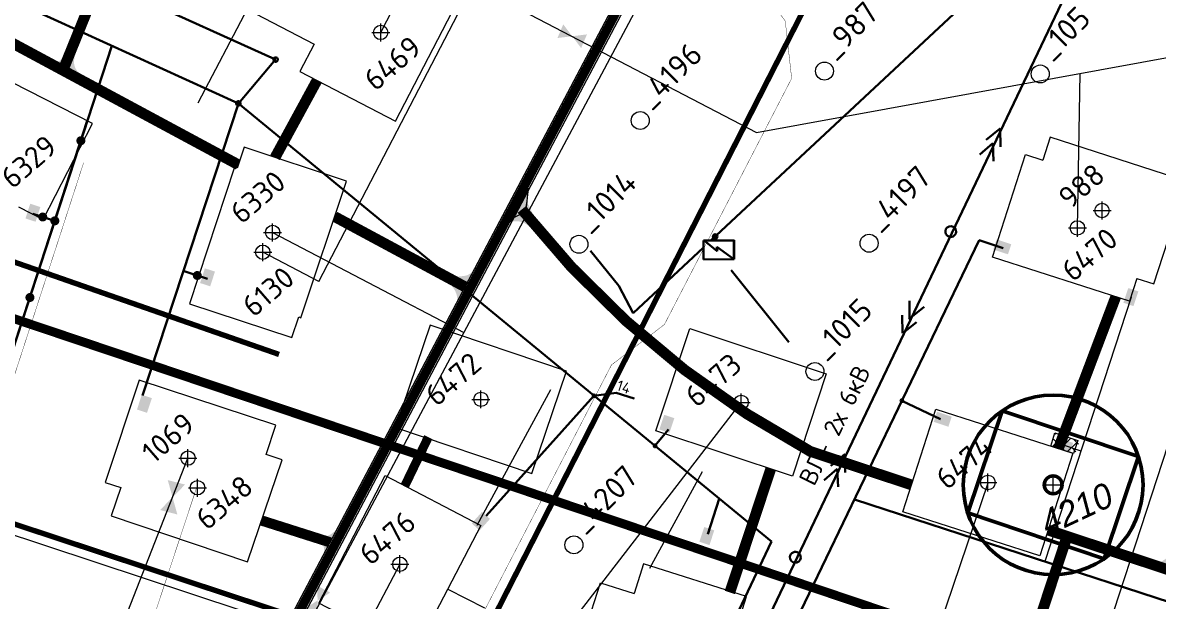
# Model space of a CAD drawing. Header units: millimetres. Extents: x 519 to 9564855, y -810 to 5021775.
# Drawn here: x 9525201 to 9525832, y 5000171 to 5000494 of the extents above; entities that cross this region are included whole.
import ezdxf

# ---------------------------------------------------------------- set-up
doc = ezdxf.new("R2010")
doc.units = ezdxf.units.MM
doc.header["$LTSCALE"] = 2
doc.header["$MEASUREMENT"] = 0
doc.header["$PDMODE"] = 2
doc.header["$PDSIZE"] = 5
doc.linetypes.add('1', pattern=[0])
for name, color, linetype in [('160 скважин на 2012 год', 7, 'Continuous'), ('Existing roads', 41, 'Continuous'), ('OilColl&Flowlines', 3, 'Continuous'), ('OLD WELLS(dr.bfr2000)', 24, 'Continuous'), ('ROAD_GROUND', 9, 'Continuous'), ('Stage 9.Frame&Text', 7, 'Continuous'), ('Скважины 2019г.', 241, 'Continuous'), ('Скважины на 2013 год.', 21, '1'), ('Скважины на 2014 год', 70, 'Continuous'), ('Скважины на 2015 год', 7, 'Continuous')]:
    doc.layers.add(name, color=color, linetype=linetype)
for name, color, linetype, lineweight in [('160 скважин на 2012 год - Электрика', 192, 'Continuous', 30), ('160 скважин на2012 год.Выкидные линии', 5, 'Continuous', 30), ('WELLS(drilled after 2000y)', 6, 'Continuous', 40), ('Новый водовод', 5, 'g_122_vpr', 30), ('Скважины на 2023 год (доп.)', 201, 'Continuous', 20), ('Скважины на 2026 доп.', 222, 'Continuous', 50), ('СНГ_трубопроводы', 244, 'Continuous', 50), ('Электро', 1, 'Continuous', 30), ('Электроснаб', 1, 'Continuous', 18), ('Электроснабжене', 1, 'Continuous', 18)]:
    doc.layers.add(name, color=color, linetype=linetype, lineweight=lineweight)
doc.styles.add('92051501$0$STANDARD', font='simplex.shx')
doc.styles.add('Elect', font='isocpeur.ttf')
doc.styles.add('Line_GUGK', font='')
doc.styles.get("Standard").update_dxf_attribs({"font": 'isocpeur.ttf', "width": 0.5})
doc.styles.get('Line_GUGK').set_extended_font_data('Bm431', italic=True)
doc.linetypes.add('g_122_vpr', pattern='A,2,-2,3,-0.6,["Впр",Line_GUGK,S=2,R=0,X=0,Y=-1],-6.4,3,-2,8,-2,8,-2,6', length=45)
doc.linetypes.add('WTR_LINE', pattern='A,0.5,-0.2,["W",92051501$0$STANDARD,S=0.1,R=0,X=-0.1,Y=-0.05],-0.05', length=0.75)

# ---------------------------------------------------------------- blocks, each defined once
blk = doc.blocks.new('92051501$0$VALVE')
at = {"layer": 'OilColl&Flowlines'}
for points in [[(-5.97, -3.45), (-5.97, 3.45), (0, 0)], [(5.97, -3.45), (0, 0), (5.97, 3.45)]]:
    blk.add_solid(points, dxfattribs=at)

msp = doc.modelspace()

# ---------------------------------------------------------------- hatches: boundary and pattern name
at = {"layer": '160 скважин на 2012 год - Электрика', "lineweight": 0, "ltscale": 7.5}
for points in [[(9525210.37183, 5000390.95448), (9525204.74946, 5000392.78053), (9525202.08732, 5000384.58389), (9525207.70969, 5000382.75784)], [(9525307.52, 5000354.99894), (9525301.89762, 5000356.82499), (9525299.23549, 5000348.62835), (9525304.85786, 5000346.80229)]]:
    msp.add_hatch(color=1, dxfattribs=at).paths.add_polyline_path(points)
at = {"layer": 'Existing roads', "linetype": 'ByBlock', "lineweight": 0}
msp.add_hatch(color=256, dxfattribs=at).paths.add_polyline_path([(9525229.47155, 5000474.24122), (9525223.77527, 5000476.12602, -0.414213562), (9525213.66718, 5000471.04404), (9525234.55352, 5000464.13313, -0.414213562)])
at = {"layer": 'Existing roads', "lineweight": 0}
h = msp.add_hatch(color=256, dxfattribs=at)
edge = h.paths.add_edge_path()
edge.add_arc((9525501.34756, 5000396.4961), 20.10551, 165.94046436, 191.23531616)
edge.add_line((9525481.62737, 5000392.57877), (9525485.29202, 5000385.5099))
edge.add_line((9525485.29202, 5000385.5099), (9525476.8674, 5000391.96832))
edge.add_line((9525476.8674, 5000391.96832), (9525481.84433, 5000401.38033))
edge = h.paths.add_edge_path()
edge.add_line((9525471.89047, 5000382.5563), (9525476.8674, 5000391.96832))
edge.add_line((9525476.8674, 5000391.96832), (9525485.29202, 5000385.5099))
edge.add_line((9525485.29202, 5000385.5099), (9525481.79783, 5000380.57024))
edge.add_arc((9525475.04796, 5000372.60312), 10.44201, 49.72821782, 107.60081662)
h = msp.add_hatch(color=256, dxfattribs=at)
edge = h.paths.add_edge_path()
edge.add_arc((9525442.42807, 5000364.55963), 12.76019, 292.23720443, 320.36176748, ccw=False)
edge.add_line((9525447.25706, 5000352.74847), (9525442.28515, 5000352.14878))
edge.add_line((9525442.28515, 5000352.14878), (9525446.74272, 5000345.63796))
edge.add_line((9525446.74272, 5000345.63796), (9525452.25454, 5000356.41941))
edge = h.paths.add_edge_path()
edge.add_line((9525446.74272, 5000345.63796), (9525442.28515, 5000352.14878))
edge.add_line((9525442.28515, 5000352.14878), (9525439.37045, 5000346.83734))
edge.add_arc((9525430.397, 5000338.89202), 11.98545, -6.23810738, 41.52251033, ccw=False)
edge.add_line((9525442.31148, 5000337.58967), (9525446.74272, 5000345.63796))
h = msp.add_hatch(color=256, dxfattribs=at)
h.paths.add_polyline_path([(9525375.95577, 5000212.77167, -0.168753872), (9525369.10421, 5000207.45811), (9525368.38998, 5000205.32108), (9525371.49849, 5000204.33065)])
h.paths.add_polyline_path([(9525371.49849, 5000204.33065), (9525368.38998, 5000205.32108), (9525367.58847, 5000202.92292, -0.242556568), (9525367.54353, 5000196.84092)])
at = {"layer": 'Existing roads', "linetype": 'ByBlock', "lineweight": 0}
h = msp.add_hatch(color=256, dxfattribs=at)
h.paths.add_polyline_path([(9525840.26607, 5000196.55748), (9525841.85331, 5000195.96071, 0.155118741), (9525846.38597, 5000186.4237), (9525837.83037, 5000189.17685)])
h.paths.add_polyline_path([(9525838.74037, 5000197.1311), (9525840.26607, 5000196.55748), (9525837.83037, 5000189.17685), (9525829.03444, 5000192.00733, 0.161550784)])
at = {"layer": 'Скважины на 2015 год', "lineweight": 0}
for points in [[(9525812.87146, 5000337.64396), (9525818.48369, 5000335.78697), (9525821.19092, 5000343.96883), (9525815.57869, 5000345.82582)], [(9525783.0694, 5000254.05076), (9525784.92639, 5000259.663), (9525776.74453, 5000262.37023), (9525774.88755, 5000256.75799)]]:
    msp.add_hatch(color=1, dxfattribs=at).paths.add_polyline_path(points)
h = msp.add_hatch(dxfattribs=at)
h.set_pattern_fill('AR-HBONE', color=256, angle=179.32797464, style=0)
h.set_pattern_definition([(224.327974635, (20153602.1842, 6690652.8697), (-0.0663480349, -5.6564651451), [12, -4]), (314.327974635, (20153599.3228, 6690650.0746), (-0.0663480349, -5.6564651451), [12, -4])])
h.paths.add_polyline_path([(9525786.10101, 5000253.40535), (9525788.48463, 5000260.60921), (9525774.71733, 5000265.21523), (9525772.49917, 5000257.78403)])
at = {"layer": 'Электро', "ltscale": 0.5}
for points in [[(9525210.37058, 5000390.9539), (9525204.74821, 5000392.77996), (9525202.08607, 5000384.58332), (9525207.70844, 5000382.75726)], [(9525210.37183, 5000390.95448), (9525204.74946, 5000392.78053), (9525202.08732, 5000384.58389), (9525207.70969, 5000382.75784)], [(9525307.52, 5000354.99894), (9525301.89762, 5000356.82499), (9525299.23549, 5000348.62835), (9525304.85786, 5000346.80229)]]:
    msp.add_hatch(color=256, dxfattribs=at).paths.add_polyline_path(points)
at = {"layer": 'Электро'}
for points in [[(9525748.67709, 5000364.62321), (9525750.51176, 5000370.24277), (9525742.31921, 5000372.91747), (9525740.48453, 5000367.2979)], [(9525264.11336, 5000278.2425), (9525269.72559, 5000276.38551), (9525272.43282, 5000284.56737), (9525266.82059, 5000286.42436)]]:
    msp.add_hatch(color=256, dxfattribs=at).paths.add_polyline_path(points)
at = {"layer": 'Электро', "ltscale": 7.5}
for points in [[(9525554.74983, 5000267.10922), (9525560.36206, 5000265.25223), (9525563.06929, 5000273.43409), (9525557.45706, 5000275.29108)], [(9525715.5453, 5000268.65323), (9525717.40228, 5000274.26546), (9525709.22042, 5000276.97269), (9525707.36344, 5000271.36046)], [(9525460.50425, 5000217.3386), (9525456.10281, 5000221.28485), (9525450.34973, 5000214.86815), (9525454.75118, 5000210.92191)], [(9525576.97515, 5000204.62382), (9525582.58739, 5000202.76683), (9525585.29462, 5000210.94869), (9525579.68238, 5000212.80567)]]:
    msp.add_hatch(color=256, dxfattribs=at).paths.add_polyline_path(points)
at = {"layer": 'Электроснаб', "linetype": 'ByBlock', "lineweight": 0, "ltscale": 0.5}
for points in [[(9525210.37058, 5000390.9539), (9525204.74821, 5000392.77996), (9525202.08607, 5000384.58332), (9525207.70844, 5000382.75726)], [(9525210.37183, 5000390.95448), (9525204.74946, 5000392.78053), (9525202.08732, 5000384.58389), (9525207.70969, 5000382.75784)], [(9525307.52, 5000354.99894), (9525301.89762, 5000356.82499), (9525299.23549, 5000348.62835), (9525304.85786, 5000346.80229)]]:
    msp.add_hatch(color=1, dxfattribs=at).paths.add_polyline_path(points)
at = {"layer": 'Электроснаб', "linetype": 'ByBlock', "lineweight": 0}
for points in [[(9525748.67709, 5000364.62321), (9525750.51176, 5000370.24277), (9525742.31921, 5000372.91747), (9525740.48453, 5000367.2979)], [(9525264.11336, 5000278.2425), (9525269.72559, 5000276.38551), (9525272.43282, 5000284.56737), (9525266.82059, 5000286.42436)]]:
    msp.add_hatch(color=1, dxfattribs=at).paths.add_polyline_path(points)
at = {"layer": 'Электроснаб', "linetype": 'ByBlock', "lineweight": 0, "ltscale": 7.5}
for points in [[(9525554.74983, 5000267.10922), (9525560.36206, 5000265.25223), (9525563.06929, 5000273.43409), (9525557.45706, 5000275.29108)], [(9525715.5453, 5000268.65323), (9525717.40228, 5000274.26546), (9525709.22042, 5000276.97269), (9525707.36344, 5000271.36046)], [(9525460.50425, 5000217.3386), (9525456.10281, 5000221.28485), (9525450.34973, 5000214.86815), (9525454.75118, 5000210.92191)], [(9525576.97515, 5000204.62382), (9525582.58739, 5000202.76683), (9525585.29462, 5000210.94869), (9525579.68238, 5000212.80567)]]:
    msp.add_hatch(color=1, dxfattribs=at).paths.add_polyline_path(points)
at = {"layer": 'Электроснабжене', "linetype": 'ByBlock', "lineweight": 0, "ltscale": 0.5}
for points in [[(9525210.37058, 5000390.9539), (9525204.74821, 5000392.77996), (9525202.08607, 5000384.58332), (9525207.70844, 5000382.75726)], [(9525210.37183, 5000390.95448), (9525204.74946, 5000392.78053), (9525202.08732, 5000384.58389), (9525207.70969, 5000382.75784)], [(9525307.52, 5000354.99894), (9525301.89762, 5000356.82499), (9525299.23549, 5000348.62835), (9525304.85786, 5000346.80229)]]:
    msp.add_hatch(color=1, dxfattribs=at).paths.add_polyline_path(points)
at = {"layer": 'Электроснабжене', "linetype": 'ByBlock', "lineweight": 0}
for points in [[(9525748.67709, 5000364.62321), (9525750.51176, 5000370.24277), (9525742.31921, 5000372.91747), (9525740.48453, 5000367.2979)], [(9525264.11336, 5000278.2425), (9525269.72559, 5000276.38551), (9525272.43282, 5000284.56737), (9525266.82059, 5000286.42436)]]:
    msp.add_hatch(color=1, dxfattribs=at).paths.add_polyline_path(points)
at = {"layer": 'Электроснабжене', "linetype": 'ByBlock', "lineweight": 0, "ltscale": 7.5}
for points in [[(9525554.74983, 5000267.10922), (9525560.36206, 5000265.25223), (9525563.06929, 5000273.43409), (9525557.45706, 5000275.29108)], [(9525715.5453, 5000268.65323), (9525717.40228, 5000274.26546), (9525709.22042, 5000276.97269), (9525707.36344, 5000271.36046)], [(9525460.50425, 5000217.3386), (9525456.10281, 5000221.28485), (9525450.34973, 5000214.86815), (9525454.75118, 5000210.92191)], [(9525576.97515, 5000204.62382), (9525582.58739, 5000202.76683), (9525585.29462, 5000210.94869), (9525579.68238, 5000212.80567)]]:
    msp.add_hatch(color=1, dxfattribs=at).paths.add_polyline_path(points)

# ---------------------------------------------------------------- linework, layer by layer
at = {"color": 3, "linetype": 'ByBlock', "lineweight": 0, "ltscale": 80}
msp.add_line((9525295.689, 5000596.242), (9525608.78933, 5000432.33862), dxfattribs=at)
at = {"color": 0, "linetype": 'ByBlock', "lineweight": 0, "ltscale": 200}
msp.add_point((9525297.8, 5000234.7), dxfattribs=at)
at = {"layer": '160 скважин на 2012 год', "color": 0, "linetype": 'ByBlock', "lineweight": 0, "elevation": 0.00005}
for points in [[(9525390.18765, 5000534.98422), (9525348.6828, 5000556.61758), (9525320.9385, 5000503.39056), (9525362.63132, 5000481.65839)], [(9525198.1516, 5000391.0106), (9525211.92959, 5000383.95336), (9525239.29369, 5000437.37684), (9525168.06239, 5000473.86232), (9525162.58816, 5000463.17487)], [(9525354.09597, 5000329.74147), (9525355.31723, 5000329.33414), (9525380.63947, 5000405.25431), (9525323.69934, 5000424.24599), (9525319.83611, 5000412.66341)]]:
    msp.add_lwpolyline(points, dxfattribs=at)
at = {"layer": '160 скважин на 2012 год', "color": 0, "linetype": 'ByBlock', "lineweight": 0}
msp.add_circle((9525339.6, 5000376.8), 4, dxfattribs=at)
msp.add_point((9525339.6, 5000376.8), dxfattribs=at)
at = {"layer": '160 скважин на 2012 год - Электрика', "color": 1, "linetype": 'ByBlock', "lineweight": 0, "ltscale": 80}
for p, q in [((9525325.6111, 5000501.4403, -0.00006), (9525297.94916, 5000448.69043, -0.00001)), ((9525236.50058, 5000438.87635, 0), (9525189.71565, 5000294.88715)), ((9525206.19425, 5000387.23224), (9525218.42876, 5000383.25701)), ((9525303.27666, 5000351.01575), (9525297.6739, 5000352.8362, 0))]:
    msp.add_line(p, q, dxfattribs=at)
at = {"layer": '160 скважин на 2012 год - Электрика', "color": 1, "linetype": 'ByBlock', "lineweight": 0, "ltscale": 80, "const_width": 2.5}
for points in [[(9525231.66897, 5000427.85327, 1), (9525234.16897, 5000427.85327, 1)], [(9525210.44538, 5000385.39897, 1), (9525212.94538, 5000385.39897, 1)], [(9525217.17876, 5000383.25701, 1), (9525219.67876, 5000383.25701, 1)], [(9525203.31091, 5000340.57614, 1), (9525205.81091, 5000340.57614, 1)]]:
    msp.add_lwpolyline(points, format="xyb", close=True, dxfattribs=at)
at = {"layer": '160 скважин на 2012 год - Электрика', "color": 1, "lineweight": 0, "ltscale": 7.5, "const_width": 2.5, "elevation": 0}
msp.add_lwpolyline([(9525296.48508, 5000353.22247, 1), (9525298.86272, 5000352.44993, 1)], format="xyb", close=True, dxfattribs=at)
at = {"layer": '160 скважин на2012 год.Выкидные линии', "color": 3, "linetype": 'ByBlock', "lineweight": 0}
msp.add_lwpolyline([(9525190, 5000429, 0, 0, 0), (9525234.42609, 5000415.56327, 0.2, 0.2, 0), (9525151.64834, 5000161.05436, 0.2, 0.2, 0)], format="xyseb", dxfattribs=at)
at = {"layer": '160 скважин на2012 год.Выкидные линии', "color": 3, "linetype": 'ByBlock', "lineweight": 0, "ltscale": 80}
msp.add_lwpolyline([(9525339.6, 5000376.8), (9525445.99266, 5000321.08096)], dxfattribs=at)
at = {"layer": '160 скважин на2012 год.Выкидные линии', "color": 3, "linetype": 'ByBlock', "lineweight": 0, "ltscale": 80, "const_width": 0.2}
msp.add_lwpolyline([(9525297.3, 5000234.8), (9525260.5279, 5000123.55092)], dxfattribs=at)
at = {"layer": 'Existing roads', "lineweight": 0}
for p, q in [((9525471.89047, 5000382.5563), (9525481.84433, 5000401.38033)), ((9525480.91816, 5000394.2805), (9525479.6869, 5000386.45915))]:
    msp.add_line(p, q, dxfattribs=at)
at = {"layer": 'Existing roads', "linetype": 'ByBlock', "lineweight": 0, "const_width": 6, "flags": 128}
for points in [[(9525320.44976, 5000414.50321), (9524925.16028, 5000627.44728)], [(9525222.94628, 5000467.02874), (9525248.32446, 5000529.68562)], [(9525447.00807, 5000346.32573), (9525374.08691, 5000385.60866)], [(9525638.40626, 5000255.01579), (9525695.05954, 5000236.27024)], [(9525616.67563, 5000245.13635), (9525593.93223, 5000176.40065)], [(9525771.01255, 5000211.13877), (9527568.37733, 4999616.42333)], [(9525781.56499, 5000207.64716), (9525751.82419, 5000117.76373)]]:
    msp.add_lwpolyline(points, dxfattribs=at)
at = {"layer": 'Existing roads', "linetype": 'ByBlock', "lineweight": 0, "const_width": 6, "elevation": 0.00005, "flags": 128}
for points in [[(9525340.93635, 5000418.4968), (9525364.20186, 5000461.29296)], [(9525776.70463, 5000256.50531), (9525808.60793, 5000340.93442)]]:
    msp.add_lwpolyline(points, dxfattribs=at)
at = {"layer": 'Existing roads', "linetype": 'ByBlock', "lineweight": 0, "const_width": 6, "flags": 128}
msp.add_lwpolyline([(9525478.20264, 5000389.60921, 0.102207997), (9525640.13481, 5000254.08259, 0.927619698)], format="xyb", dxfattribs=at)
at = {"layer": 'Existing roads', "linetype": 'ByBlock', "lineweight": 0, "ltscale": 5, "const_width": 5}
msp.add_lwpolyline([(9525426.18055, 5000262.84895), (9525413.13297, 5000235.76181)], dxfattribs=at)
at = {"layer": 'Existing roads', "lineweight": 0, "const_width": 5.7, "flags": 128}
msp.add_lwpolyline([(9525333.38059, 5000216.47583), (9525371.49849, 5000204.33065)], dxfattribs=at)
at = {"layer": 'Existing roads', "lineweight": 0}
for centre, radius, start, end in [((9525659.60443, 5000374.58109), 179.76888, 171.42660991, 175.99096521), ((9525478.5206, 5000379.05039), 7.5, 52.60292038, 152.13079509)]:
    msp.add_arc(centre, radius, start, end, dxfattribs=at)
at = {"layer": 'OilColl&Flowlines', "lineweight": 0}
for p, q in [((9525258.0801, 4999968.40917), (9525548.1467, 5000512.80228)), ((9525608.78933, 5000432.33862), (9526057.75891, 5000514.44133))]:
    msp.add_line(p, q, dxfattribs=at)
at = {"layer": 'OilColl&Flowlines', "linetype": 'ByBlock', "lineweight": 0}
msp.add_line((9525202.42377, 5000022.02548), (9525292.5, 5000251.2), dxfattribs=at)
at = {"layer": 'OilColl&Flowlines', "lineweight": 0}
for points in [[(9525281.25547, 5000238.94366), (9525290.87381, 5000236.47031), (9525283.92265, 5000229.37727)], [(9525276.9715, 5000222.28422), (9525283.92265, 5000229.37727), (9525286.58983, 5000219.81087)]]:
    msp.add_solid(points, dxfattribs=at)
at = {"layer": 'OLD WELLS(dr.bfr2000)', "lineweight": 0}
for centre in [(9525646.6, 5000466.6), (9525766.6, 5000465), (9525544.1, 5000439.1), (9525510, 5000370.2), (9525671.4, 5000370.8), (9525641.3, 5000299.4), (9525507.2, 5000202.9)]:
    msp.add_circle(centre, 5, dxfattribs=at)
at = {"layer": 'ROAD_GROUND', "color": 8, "lineweight": 0, "const_width": 5}
msp.add_lwpolyline([(9525664.92091, 5000753.57702), (9525240.98985, 4999950.75416)], dxfattribs=at)
at = {"layer": 'ROAD_GROUND', "lineweight": 0}
for points in [[(9525662.26805, 5000754.97786), (9525238.337, 4999952.155)], [(9525667.57376, 5000752.17618), (9525243.64271, 4999949.35332)]]:
    msp.add_lwpolyline(points, dxfattribs=at)
at = {"layer": 'Stage 9.Frame&Text', "color": 0, "lineweight": 0, "elevation": 0.00005}
msp.add_lwpolyline([(9525255.08789, 5000234.80579), (9525249.77441, 5000219.13885), (9525325.5659, 5000193.43401), (9525344.84454, 5000250.27762), (9525335.98497, 5000253.28236)], dxfattribs=at)
at = {"layer": 'Stage 9.Frame&Text', "color": 0, "linetype": 'ByBlock', "lineweight": 0}
msp.add_circle((9525297.8, 5000234.7), 4, dxfattribs=at)
at = {"layer": 'WELLS(drilled after 2000y)', "color": 3, "linetype": 'ByBlock', "lineweight": 0, "ltscale": 50}
msp.add_line((9525437.02334, 5000178.27265), (9525457.49212, 5000167.78319), dxfattribs=at)
at = {"layer": 'WELLS(drilled after 2000y)', "color": 6, "linetype": 'ByBlock', "lineweight": 0, "ltscale": 50, "const_width": 0.2, "elevation": 0}
msp.add_lwpolyline([(9525636.16922, 5000951.77676), (9525513.08175, 5000651.58945), (9525541.2148, 5000560.31948), (9525604.00498, 5000523.66869), (9525624.78417, 5000494.38215), (9525628.32955, 5000462.54218), (9525557.54709, 5000325.55582), (9525528.09411, 5000303.05138), (9525417.96897, 5000090.03127)], dxfattribs=at)
at = {"layer": 'WELLS(drilled after 2000y)', "color": 0, "linetype": 'ByBlock', "lineweight": 0}
msp.add_lwpolyline([(9525335.98497, 5000253.28236), (9525341.34727, 5000269.48844), (9525265.36674, 5000294.62902), (9525246.51131, 5000237.64363), (9525255.08789, 5000234.80579)], dxfattribs=at)
msp.add_circle((9525292.5, 5000251.2), 4, dxfattribs=at)
at = {"layer": 'WELLS(drilled after 2000y)', "color": 0, "linetype": 'ByBlock', "lineweight": 0, "ltscale": 80}
msp.add_point((9525292.5, 5000251.2), dxfattribs=at)
at = {"layer": 'Новый водовод', "color": 5, "linetype": 'WTR_LINE', "lineweight": 0, "ltscale": 40, "const_width": 3}
for points in [[(9525675.24, 5000650.04), (9525664.75, 5000626.9), (9525692.62, 5000613.66), (9525446.8, 5000131.49), (9524358.93, 5000491.44)], [(9524406.74038, 5000635.9329), (9525343.15905, 5000308.88892)]]:
    msp.add_lwpolyline(points, dxfattribs=at)
at = {"layer": 'Скважины 2019г.', "color": 0, "linetype": 'ByBlock', "lineweight": 0}
msp.add_lwpolyline([(9525502.98238, 5000299.56599), (9525427.16558, 5000325.09661), (9525408.01762, 5000268.23401), (9525483.83442, 5000242.70339)], close=True, dxfattribs=at)
msp.add_circle((9525455.5, 5000283.9), 4, dxfattribs=at)
msp.add_point((9525455.5, 5000283.9), dxfattribs=at)
at = {"layer": 'Скважины на 2013 год.', "color": 3, "linetype": 'ByBlock', "lineweight": 0, "ltscale": 5}
for p, q in [((9525399.7, 5000488.1), (9525421.66645, 5000530.44286)), ((9525365.29802, 5000349.44453), (9525451.187, 5000515.00542)), ((9525787.3, 5000379.3), (9525788.77753, 5000465.25292)), ((9525365.29802, 5000349.44453), (9525334.1, 5000365.8)), ((9525457.72424, 5000097.41187), (9525600.2, 5000282.2))]:
    msp.add_line(p, q, dxfattribs=at)
at = {"layer": 'Скважины на 2014 год', "color": 0, "linetype": 'ByBlock', "lineweight": 0, "elevation": 0.00005}
for points in [[(9525362.63132, 5000481.65839), (9525354.66757, 5000466.38006), (9525407.94689, 5000438.78814), (9525444.73612, 5000509.82724), (9525391.4568, 5000537.41916), (9525390.18765, 5000534.98422)], [(9525319.83611, 5000412.66341), (9525318.45971, 5000413.11884), (9525293.31913, 5000337.13831), (9525350.30452, 5000318.28287), (9525354.09597, 5000329.74147)]]:
    msp.add_lwpolyline(points, dxfattribs=at)
at = {"layer": 'Скважины на 2014 год', "color": 0, "linetype": 'ByBlock', "lineweight": 0}
for points in [[(9525820.32081, 5000351.17842), (9525816.19912, 5000338.49316), (9525740.04046, 5000362.98517), (9525758.40947, 5000420.10416), (9525768.03199, 5000416.97762)], [(9525552.78202, 5000266.27759), (9525571.63745, 5000323.26299), (9525647.61798, 5000298.12241), (9525628.76255, 5000241.13701), (9525552.78202, 5000266.27759)], [(9525522.68167, 5000118.53307), (9525521.87208, 5000115.96214), (9525579.1016, 5000097.94043), (9525603.13054, 5000174.24646), (9525545.90102, 5000192.26817), (9525540.70213, 5000175.75862)]]:
    msp.add_lwpolyline(points, dxfattribs=at)
for centre in [(9525399.7, 5000488.1), (9525787.3, 5000379.3), (9525334.1, 5000365.8), (9525600.2, 5000282.2)]:
    msp.add_circle(centre, 4, dxfattribs=at)
for p in [(9525399.7, 5000488.1), (9525787.3, 5000379.3), (9525334.1, 5000365.8), (9525600.2, 5000282.2)]:
    msp.add_point(p, dxfattribs=at)
at = {"layer": 'Скважины на 2015 год', "color": 3, "linetype": 'ByBlock', "lineweight": 0, "ltscale": 5}
for p, q in [((9525866.99608, 5000348.8326), (9525794.50066, 5000126.56405)), ((9525737.43495, 5000237.26011), (9525657.66421, 5000001.17826)), ((9525410.4, 5000192.1), (9525381.62092, 5000137.59517))]:
    msp.add_line(p, q, dxfattribs=at)
at = {"layer": 'Скважины на 2015 год', "color": 1, "lineweight": 0}
for p, q in [((9525817.24531, 5000340.71919), (9525769.20594, 5000193.59839, 0)), ((9525453.33631, 5000213.89305), (9525494.34291, 5000289.3843, 0)), ((9525789.38402, 5000255.05703, 0), (9525779.48816, 5000258.40421)), ((9525549.48939, 5000189.92029), (9525578.67453, 5000243.64877, 0))]:
    msp.add_line(p, q, dxfattribs=at)
at = {"layer": 'Скважины на 2015 год', "color": 3, "linetype": 'ByBlock', "lineweight": 0, "ltscale": 5, "const_width": 5}
msp.add_lwpolyline([(9522939.81756, 5001088.63225), (9525845.00625, 5000110.09753)], dxfattribs=at)
at = {"layer": 'Скважины на 2015 год', "color": 0, "linetype": 'ByBlock', "lineweight": 0}
for points in [[(9525784.76813, 5000253.91215), (9525766.39912, 5000196.79316), (9525690.24046, 5000221.28517), (9525708.60947, 5000278.40416), (9525784.76813, 5000253.91215)], [(9525402.22254, 5000241.43043), (9525455.46514, 5000213.76772), (9525418.58153, 5000142.77759), (9525365.33893, 5000170.4403), (9525402.22254, 5000241.43043)], [(9525522.68167, 5000118.53307), (9525503.54046, 5000124.68517), (9525521.90947, 5000181.80416), (9525540.70213, 5000175.75862)]]:
    msp.add_lwpolyline(points, dxfattribs=at)
at = {"layer": 'Скважины на 2015 год', "color": 15, "lineweight": 0, "ltscale": 5}
msp.add_lwpolyline([(9525772.49917, 5000257.78403), (9525774.71733, 5000265.21523), (9525787.49875, 5000260.92954), (9525785.15397, 5000253.71306)], close=True, dxfattribs=at)
at = {"layer": 'Скважины на 2015 год', "color": 0, "linetype": 'ByBlock', "lineweight": 0}
for centre, radius in [((9525737.5, 5000237.6), 4.09), ((9525410.4, 5000192.1), 4)]:
    msp.add_circle(centre, radius, dxfattribs=at)
for p in [(9525737.5, 5000237.6), (9525410.4, 5000192.1)]:
    msp.add_point(p, dxfattribs=at)
at = {"layer": 'Скважины на 2023 год (доп.)', "color": 0, "linetype": 'ByBlock', "lineweight": 0}
msp.add_lwpolyline([(9525820.32081, 5000351.17842), (9525829.77175, 5000348.10762), (9525848.31277, 5000405.17102), (9525772.22825, 5000429.89238), (9525768.03199, 5000416.97762)], dxfattribs=at)
msp.add_circle((9525801, 5000389), 4, dxfattribs=at)
msp.add_point((9525801, 5000389), dxfattribs=at)
at = {"layer": 'Скважины на 2026 доп.'}
msp.add_lwpolyline([(9525745.39205, 5000277.51801), (9525726.27176, 5000220.6461), (9525802.10097, 5000195.15238), (9525821.22126, 5000252.02429)], close=True, dxfattribs=at)
for radius in [50, 4.96016]:
    msp.add_circle((9525773.8, 5000236.3), radius, dxfattribs=at)
at = {"layer": 'Скважины на 2026 доп.', "lineweight": 0}
msp.add_point((9525773.8, 5000236.3), dxfattribs=at)
at = {"layer": 'СНГ_трубопроводы', "color": 3, "lineweight": 0, "ltscale": 2}
msp.add_line((9525355.89444, 5000155.26135), (9522774.28292, 5001009.29588), dxfattribs=at)
at = {"layer": 'Электро', "ltscale": 0.5}
for p, q in [((9525486.31914, 4999891.7866), (9526177.71914, 5001341.6866)), ((9525021.89066, 5000617.85075, 0.00003), (9525341.25401, 5000472.99926, -0.00006)), ((9525038.73287, 5000577.21377, 0), (9525320.53175, 5000448.61092, 0)), ((9525797.93426, 5000572.68735, -0.00006), (9525583.58854, 5000372.47268, -0.00006)), ((9525250.1887, 5000480.71295, 0), (9525189.7144, 5000294.88657)), ((9525341.25401, 5000472.99926, -0.00006), (9525320.53175, 5000448.61092, 0)), ((9525320.53175, 5000448.61092, 0), (9525267.1078, 5000286.06876, 0)), ((9525617.04289, 5000204.74518), (9525320.53175, 5000448.61092, 0)), ((9525236.50058, 5000438.87635, 0), (9525189.71565, 5000294.88715)), ((9525206.193, 5000387.23166), (9525218.42751, 5000383.25643)), ((9525206.19425, 5000387.23224), (9525218.42876, 5000383.25701)), ((9525498.271, 4999885.09742), (9525732.62399, 5000372.44155)), ((9525579.23975, 5000372.36242, 0), (9525596.28819, 5000372.46675, 0)), ((9525579.30446, 5000361.79007, 0), (9525579.23975, 5000372.36242, 0)), ((9525596.19093, 5000372.3683, 0), (9525579.59533, 5000372.26674, 0)), ((9525579.59533, 5000372.26674, 0), (9525586.80711, 5000366.43951, 0)), ((9525596.11724, 5000361.92584, 0), (9525596.19093, 5000372.3683, 0)), ((9525596.28819, 5000372.46675, 0), (9525596.35289, 5000361.8944, 0)), ((9525746.0203, 5000368.08883), (9525732.62399, 5000372.44155)), ((9525579.26424, 5000368.36104, -0.00006), (9525540.20355, 5000331.86254, -0.00006)), ((9525586.80711, 5000366.43951, 0), (9525586.79258, 5000368.81474, 0)), ((9525586.79258, 5000368.81474, 0), (9525596.11724, 5000361.92584, 0)), ((9525596.35289, 5000361.8944, 0), (9525579.30446, 5000361.79007, 0)), ((9525303.27666, 5000351.01575), (9525289.89329, 5000355.39351, 0)), ((9525458.29311, 5000219.07556), (9525518.35674, 5000285.90966, 0)), ((9525711.12186, 5000272.8378), (9525689.6841, 5000283.14674)), ((9526013.43568, 5000113.85003, 0), (9525663.25829, 5000228.19349)), ((9525472.57419, 4999900.21692), (9525617.04289, 5000204.74518))]:
    msp.add_line(p, q, dxfattribs=at)
at = {"layer": 'Электро'}
for p, q in [((9525744.36257, 5000434.63714), (9525736.56809, 5000428.29904)), ((9525744.52749, 5000424.48211), (9525744.36257, 5000434.63714)), ((9525732.97613, 5000420.22551), (9525740.20667, 5000426.55416)), ((9525740.20667, 5000426.55416), (9525740.70813, 5000416.51763)), ((9525532.11279, 5000347.05355, -0.00006), (9525516.49387, 5000366.52303, -0.00006)), ((9525532.11279, 5000347.05355, -0.00006), (9525540.20355, 5000331.86254, -0.00006)), ((9525693.84701, 5000328.71427), (9525693.9095, 5000338.76024)), ((9525693.51047, 5000328.59576), (9525702.08716, 5000335.39842)), ((9525690.02765, 5000320.74979), (9525689.7536, 5000330.67726)), ((9525690.25506, 5000320.64073), (9525697.713, 5000326.86033)), ((9525518.35674, 5000285.90966, 0), (9525530.64635, 5000287.59288)), ((9525530.64635, 5000287.59288), (9525540.72781, 5000284.31721)), ((9525657.8961, 5000253.31267), (9525650.10161, 5000246.97457)), ((9525658.06102, 5000243.15764), (9525657.8961, 5000253.31267)), ((9525646.50966, 5000238.90104), (9525653.7402, 5000245.22969)), ((9525653.7402, 5000245.22969), (9525654.24166, 5000235.19316))]:
    msp.add_line(p, q, dxfattribs=at)
at = {"layer": 'Электро', "ltscale": 80}
msp.add_line((9525594.66667, 5000355.76324), (9525626.80866, 5000315.67366), dxfattribs=at)
at = {"layer": 'Электро', "ltscale": 7.5}
for p, q in [((9525559.85638, 5000267.20246), (9525552.30177, 5000258.02226)), ((9525588.03529, 5000228.60249, 0), (9525581.64455, 5000208.9338, 0))]:
    msp.add_line(p, q, dxfattribs=at)
at = {"layer": 'Электро', "ltscale": 25}
for centre, start, end in [((9525341.25337, 5000472.99887, -0.00006), 162, 342), ((9525341.25337, 5000472.99887, -0.00006), 342, 162), ((9525320.53175, 5000448.61092, 0), 162, 342), ((9525320.53175, 5000448.61092, 0), 342, 162), ((9525585.77728, 5000374.51713, -0.00006), 162, 342), ((9525585.77728, 5000374.51713, -0.00006), 342, 162)]:
    msp.add_arc(centre, 1.25, start, end, dxfattribs=at)
at = {"layer": 'Электро'}
for centre, start, end in [((9525716.84266, 5000377.31877), 174.97641312, 354.97641312), ((9525716.84266, 5000377.31877), 354.97641312, 174.97641312), ((9525630.37619, 5000195.9943), 174.97641393, 354.97641393), ((9525630.37619, 5000195.9943), 354.97641393, 174.97641393)]:
    msp.add_arc(centre, 3, start, end, dxfattribs=at)
at = {"layer": 'Электро', "ltscale": 7.5}
for centre, start, end in [((9525518.35674, 5000285.90966, 0), 162.00000005, 342.00000005), ((9525518.35674, 5000285.90966, 0), 342.00000005, 162.00000005), ((9525689.6841, 5000283.14674), 161.99999995, 341.99999995), ((9525689.6841, 5000283.14674), 341.99999995, 161.99999995), ((9525552.28835, 5000258.00258, 0), 162.00000005, 342.00000005), ((9525552.28835, 5000258.00258, 0), 342.00000005, 162.00000005)]:
    msp.add_arc(centre, 0.75, start, end, dxfattribs=at)
at = {"layer": 'Электроснаб', "color": 1, "linetype": 'ByBlock', "lineweight": 0, "ltscale": 0.5}
for p, q in [((9525486.31914, 4999891.7866), (9526177.71914, 5001341.6866)), ((9525021.89066, 5000617.85075, 0.00003), (9525341.25401, 5000472.99926, -0.00006)), ((9525038.73287, 5000577.21377, 0), (9525320.53175, 5000448.61092, 0)), ((9525797.93426, 5000572.68735, -0.00006), (9525583.58854, 5000372.47268, -0.00006)), ((9525250.1887, 5000480.71295, 0), (9525189.7144, 5000294.88657)), ((9525341.25401, 5000472.99926, -0.00006), (9525320.53175, 5000448.61092, 0)), ((9525320.53175, 5000448.61092, 0), (9525267.1078, 5000286.06876, 0)), ((9525617.04289, 5000204.74518), (9525320.53175, 5000448.61092, 0)), ((9525236.50058, 5000438.87635, 0), (9525189.71565, 5000294.88715)), ((9525206.193, 5000387.23166), (9525218.42751, 5000383.25643)), ((9525206.19425, 5000387.23224), (9525218.42876, 5000383.25701)), ((9525498.271, 4999885.09742), (9525732.62399, 5000372.44155)), ((9525579.23975, 5000372.36242, 0), (9525596.28819, 5000372.46675, 0)), ((9525579.30446, 5000361.79007, 0), (9525579.23975, 5000372.36242, 0)), ((9525596.19093, 5000372.3683, 0), (9525579.59533, 5000372.26674, 0)), ((9525579.59533, 5000372.26674, 0), (9525586.80711, 5000366.43951, 0)), ((9525596.11724, 5000361.92584, 0), (9525596.19093, 5000372.3683, 0)), ((9525596.28819, 5000372.46675, 0), (9525596.35289, 5000361.8944, 0)), ((9525746.0203, 5000368.08883), (9525732.62399, 5000372.44155)), ((9525579.26424, 5000368.36104, -0.00006), (9525540.20355, 5000331.86254, -0.00006)), ((9525586.80711, 5000366.43951, 0), (9525586.79258, 5000368.81474, 0)), ((9525586.79258, 5000368.81474, 0), (9525596.11724, 5000361.92584, 0)), ((9525596.35289, 5000361.8944, 0), (9525579.30446, 5000361.79007, 0)), ((9525303.27666, 5000351.01575), (9525289.89329, 5000355.39351, 0)), ((9525458.29311, 5000219.07556), (9525518.35674, 5000285.90966, 0)), ((9525711.12186, 5000272.8378), (9525689.6841, 5000283.14674)), ((9526013.43568, 5000113.85003, 0), (9525663.25829, 5000228.19349)), ((9525472.57419, 4999900.21692), (9525617.04289, 5000204.74518))]:
    msp.add_line(p, q, dxfattribs=at)
at = {"layer": 'Электроснаб', "color": 1, "linetype": 'ByBlock', "lineweight": 0}
for p, q in [((9525744.36257, 5000434.63714), (9525736.56809, 5000428.29904)), ((9525744.52749, 5000424.48211), (9525744.36257, 5000434.63714)), ((9525732.97613, 5000420.22551), (9525740.20667, 5000426.55416)), ((9525740.20667, 5000426.55416), (9525740.70813, 5000416.51763)), ((9525532.11279, 5000347.05355, -0.00006), (9525516.49387, 5000366.52303, -0.00006)), ((9525532.11279, 5000347.05355, -0.00006), (9525540.20355, 5000331.86254, -0.00006)), ((9525693.84701, 5000328.71427), (9525693.9095, 5000338.76024)), ((9525693.51047, 5000328.59576), (9525702.08716, 5000335.39842)), ((9525690.02765, 5000320.74979), (9525689.7536, 5000330.67726)), ((9525690.25506, 5000320.64073), (9525697.713, 5000326.86033)), ((9525518.35674, 5000285.90966, 0), (9525530.64635, 5000287.59288)), ((9525530.64635, 5000287.59288), (9525540.72781, 5000284.31721)), ((9525657.8961, 5000253.31267), (9525650.10161, 5000246.97457)), ((9525658.06102, 5000243.15764), (9525657.8961, 5000253.31267)), ((9525646.50966, 5000238.90104), (9525653.7402, 5000245.22969)), ((9525653.7402, 5000245.22969), (9525654.24166, 5000235.19316))]:
    msp.add_line(p, q, dxfattribs=at)
at = {"layer": 'Электроснаб', "color": 1, "linetype": 'ByBlock', "lineweight": 0, "ltscale": 80}
msp.add_line((9525594.66667, 5000355.76324), (9525626.80866, 5000315.67366), dxfattribs=at)
at = {"layer": 'Электроснаб', "color": 1, "linetype": 'ByBlock', "lineweight": 0, "ltscale": 7.5}
for p, q in [((9525559.85638, 5000267.20246), (9525552.30177, 5000258.02226)), ((9525588.03529, 5000228.60249, 0), (9525581.64455, 5000208.9338, 0))]:
    msp.add_line(p, q, dxfattribs=at)
at = {"layer": 'Электроснаб', "color": 1, "linetype": 'ByBlock', "lineweight": 0, "ltscale": 25}
for centre, start, end in [((9525341.25337, 5000472.99887, -0.00006), 162, 342), ((9525341.25337, 5000472.99887, -0.00006), 342, 162), ((9525320.53175, 5000448.61092, 0), 162, 342), ((9525320.53175, 5000448.61092, 0), 342, 162), ((9525585.77728, 5000374.51713, -0.00006), 162, 342), ((9525585.77728, 5000374.51713, -0.00006), 342, 162)]:
    msp.add_arc(centre, 1.25, start, end, dxfattribs=at)
at = {"layer": 'Электроснаб', "color": 1, "linetype": 'ByBlock', "lineweight": 0}
for centre, start, end in [((9525716.84266, 5000377.31877), 174.97641312, 354.97641312), ((9525716.84266, 5000377.31877), 354.97641312, 174.97641312), ((9525630.37619, 5000195.9943), 174.97641393, 354.97641393), ((9525630.37619, 5000195.9943), 354.97641393, 174.97641393)]:
    msp.add_arc(centre, 3, start, end, dxfattribs=at)
at = {"layer": 'Электроснаб', "color": 1, "linetype": 'ByBlock', "lineweight": 0, "ltscale": 7.5}
for centre, start, end in [((9525518.35674, 5000285.90966, 0), 162.00000005, 342.00000005), ((9525518.35674, 5000285.90966, 0), 342.00000005, 162.00000005), ((9525689.6841, 5000283.14674), 161.99999995, 341.99999995), ((9525689.6841, 5000283.14674), 341.99999995, 161.99999995), ((9525552.28835, 5000258.00258, 0), 162.00000005, 342.00000005), ((9525552.28835, 5000258.00258, 0), 342.00000005, 162.00000005)]:
    msp.add_arc(centre, 0.75, start, end, dxfattribs=at)
at = {"layer": 'Электроснабжене', "color": 1, "linetype": 'ByBlock', "lineweight": 0, "ltscale": 0.5}
for p, q in [((9525486.31914, 4999891.7866), (9526177.71914, 5001341.6866)), ((9525021.89066, 5000617.85075, 0.00003), (9525341.25401, 5000472.99926, -0.00006)), ((9525038.73287, 5000577.21377, 0), (9525320.53175, 5000448.61092, 0)), ((9525797.93426, 5000572.68735, -0.00006), (9525583.58854, 5000372.47268, -0.00006)), ((9525250.1887, 5000480.71295, 0), (9525189.7144, 5000294.88657)), ((9525341.25401, 5000472.99926, -0.00006), (9525320.53175, 5000448.61092, 0)), ((9525320.53175, 5000448.61092, 0), (9525267.1078, 5000286.06876, 0)), ((9525617.04289, 5000204.74518), (9525320.53175, 5000448.61092, 0)), ((9525236.50058, 5000438.87635, 0), (9525189.71565, 5000294.88715)), ((9525206.193, 5000387.23166), (9525218.42751, 5000383.25643)), ((9525206.19425, 5000387.23224), (9525218.42876, 5000383.25701)), ((9525498.271, 4999885.09742), (9525732.62399, 5000372.44155)), ((9525579.23975, 5000372.36242, 0), (9525596.28819, 5000372.46675, 0)), ((9525579.30446, 5000361.79007, 0), (9525579.23975, 5000372.36242, 0)), ((9525596.19093, 5000372.3683, 0), (9525579.59533, 5000372.26674, 0)), ((9525579.59533, 5000372.26674, 0), (9525586.80711, 5000366.43951, 0)), ((9525596.11724, 5000361.92584, 0), (9525596.19093, 5000372.3683, 0)), ((9525596.28819, 5000372.46675, 0), (9525596.35289, 5000361.8944, 0)), ((9525746.0203, 5000368.08883), (9525732.62399, 5000372.44155)), ((9525579.26424, 5000368.36104, -0.00006), (9525540.20355, 5000331.86254, -0.00006)), ((9525586.80711, 5000366.43951, 0), (9525586.79258, 5000368.81474, 0)), ((9525586.79258, 5000368.81474, 0), (9525596.11724, 5000361.92584, 0)), ((9525596.35289, 5000361.8944, 0), (9525579.30446, 5000361.79007, 0)), ((9525303.27666, 5000351.01575), (9525289.89329, 5000355.39351, 0)), ((9525458.29311, 5000219.07556), (9525518.35674, 5000285.90966, 0)), ((9525711.12186, 5000272.8378), (9525689.6841, 5000283.14674)), ((9526013.43568, 5000113.85003, 0), (9525663.25829, 5000228.19349)), ((9525472.57419, 4999900.21692), (9525617.04289, 5000204.74518))]:
    msp.add_line(p, q, dxfattribs=at)
at = {"layer": 'Электроснабжене', "color": 1, "linetype": 'ByBlock', "lineweight": 0}
for p, q in [((9525744.36257, 5000434.63714), (9525736.56809, 5000428.29904)), ((9525744.52749, 5000424.48211), (9525744.36257, 5000434.63714)), ((9525732.97613, 5000420.22551), (9525740.20667, 5000426.55416)), ((9525740.20667, 5000426.55416), (9525740.70813, 5000416.51763)), ((9525532.11279, 5000347.05355, -0.00006), (9525516.49387, 5000366.52303, -0.00006)), ((9525532.11279, 5000347.05355, -0.00006), (9525540.20355, 5000331.86254, -0.00006)), ((9525693.84701, 5000328.71427), (9525693.9095, 5000338.76024)), ((9525693.51047, 5000328.59576), (9525702.08716, 5000335.39842)), ((9525690.02765, 5000320.74979), (9525689.7536, 5000330.67726)), ((9525690.25506, 5000320.64073), (9525697.713, 5000326.86033)), ((9525518.35674, 5000285.90966, 0), (9525530.64635, 5000287.59288)), ((9525530.64635, 5000287.59288), (9525540.72781, 5000284.31721)), ((9525657.8961, 5000253.31267), (9525650.10161, 5000246.97457)), ((9525658.06102, 5000243.15764), (9525657.8961, 5000253.31267)), ((9525646.50966, 5000238.90104), (9525653.7402, 5000245.22969)), ((9525653.7402, 5000245.22969), (9525654.24166, 5000235.19316))]:
    msp.add_line(p, q, dxfattribs=at)
at = {"layer": 'Электроснабжене', "color": 1, "linetype": 'ByBlock', "lineweight": 0, "ltscale": 80}
msp.add_line((9525594.66667, 5000355.76324), (9525626.80866, 5000315.67366), dxfattribs=at)
at = {"layer": 'Электроснабжене', "color": 1, "linetype": 'ByBlock', "lineweight": 0, "ltscale": 7.5}
for p, q in [((9525559.85638, 5000267.20246), (9525552.30177, 5000258.02226)), ((9525588.03529, 5000228.60249, 0), (9525581.64455, 5000208.9338, 0))]:
    msp.add_line(p, q, dxfattribs=at)
at = {"layer": 'Электроснабжене', "color": 1, "linetype": 'ByBlock', "lineweight": 0, "ltscale": 25}
for centre, start, end in [((9525341.25337, 5000472.99887, -0.00006), 162, 342), ((9525341.25337, 5000472.99887, -0.00006), 342, 162), ((9525320.53175, 5000448.61092, 0), 162, 342), ((9525320.53175, 5000448.61092, 0), 342, 162), ((9525585.77728, 5000374.51713, -0.00006), 162, 342), ((9525585.77728, 5000374.51713, -0.00006), 342, 162)]:
    msp.add_arc(centre, 1.25, start, end, dxfattribs=at)
at = {"layer": 'Электроснабжене', "color": 1, "linetype": 'ByBlock', "lineweight": 0}
for centre, start, end in [((9525716.84266, 5000377.31877), 174.97641312, 354.97641312), ((9525716.84266, 5000377.31877), 354.97641312, 174.97641312), ((9525630.37619, 5000195.9943), 174.97641393, 354.97641393), ((9525630.37619, 5000195.9943), 354.97641393, 174.97641393)]:
    msp.add_arc(centre, 3, start, end, dxfattribs=at)
at = {"layer": 'Электроснабжене', "color": 1, "linetype": 'ByBlock', "lineweight": 0, "ltscale": 7.5}
for centre, start, end in [((9525518.35674, 5000285.90966, 0), 162.00000005, 342.00000005), ((9525518.35674, 5000285.90966, 0), 342.00000005, 162.00000005), ((9525689.6841, 5000283.14674), 161.99999995, 341.99999995), ((9525689.6841, 5000283.14674), 341.99999995, 161.99999995), ((9525552.28835, 5000258.00258, 0), 162.00000005, 342.00000005), ((9525552.28835, 5000258.00258, 0), 342.00000005, 162.00000005)]:
    msp.add_arc(centre, 0.75, start, end, dxfattribs=at)

# ---------------------------------------------------------------- block references
at = {"layer": 'OilColl&Flowlines', "lineweight": 0}
for p, xscale, yscale, zscale, rotation in [((9525506.24642, 5000486.01831), 1.199999999519586, 1.199999999519586, 1.199999999519586, 157.0323498153245), ((9525364.62268, 5000171.93468), 1.199999999954113, 1.199999999954113, 1.199999999954113, 62.16550560008973)]:
    msp.add_blockref('92051501$0$VALVE', p, dxfattribs=dict(at, xscale=xscale, yscale=yscale, zscale=zscale, rotation=rotation))

# ---------------------------------------------------------------- texts
at = {"layer": '160 скважин на 2012 год', "color": 0, "linetype": 'ByBlock', "lineweight": 0, "style": 'Elect'}
for s, p in [('6329', (9525194.93619, 5000400.4412)), ('6330', (9525322.43021, 5000380.88952))]:
    msp.add_text(s, height=12, rotation=41, dxfattribs=at).set_placement(p)
at = {"layer": 'OLD WELLS(dr.bfr2000)', "lineweight": 0, "style": 'Elect'}
for s, rotation, p in [(' _987', 44.99999992, (9525646.6, 5000466.6)), (' _105', 45, (9525767.05287, 5000466.25223)), (' _4196', 44.99999992, (9525544.1, 5000439.1)), (' _4197', 44.99999992, (9525671.4, 5000370.8)), (' _1014', 44.99999992, (9525510, 5000370.2)), (' _1015', 44.99999992, (9525641.3, 5000299.4)), (' _4207', 44.99999992, (9525507.2, 5000202.9))]:
    msp.add_text(s, height=12.5, rotation=rotation, dxfattribs=at).set_placement(p)
at = {"layer": 'Stage 9.Frame&Text', "color": 0, "lineweight": 0, "style": 'Elect'}
msp.add_text('6348', height=12, rotation=41, dxfattribs=at).set_placement((9525303.25527, 5000210.46847))
at = {"layer": 'WELLS(drilled after 2000y)', "color": 0, "linetype": 'ByBlock', "lineweight": 0, "style": 'Elect'}
msp.add_text('1069', height=12, rotation=41, dxfattribs=at).set_placement((9525273.4248, 5000247.5518))
at = {"layer": 'Скважины 2019г.', "color": 0, "linetype": 'ByBlock', "lineweight": 0, "style": 'Elect'}
msp.add_text('6472', height=12, rotation=41, dxfattribs=at).set_placement((9525430.97097, 5000279.36913))
at = {"layer": 'Скважины на 2014 год', "color": 0, "linetype": 'ByBlock', "lineweight": 0, "style": 'Elect'}
for s, p in [('6469', (9525396.88658, 5000454.90437)), ('6470', (9525784.99348, 5000348.76134)), ('6130', (9525329.17102, 5000329.05274)), ('6473', (9525575.56766, 5000278.79805))]:
    msp.add_text(s, height=12, rotation=41, dxfattribs=at).set_placement(p)
at = {"layer": 'Скважины на 2015 год', "color": 0, "linetype": 'ByBlock', "lineweight": 0, "style": 'Elect'}
for s, p in [('6474', (9525714.96963, 5000232.98706)), ('6476', (9525394.14044, 5000190.86484))]:
    msp.add_text(s, height=12, rotation=41, dxfattribs=at).set_placement(p)
at = {"layer": 'Скважины на 2023 год (доп.)', "color": 0, "linetype": 'ByBlock', "lineweight": 0, "style": 'Elect'}
msp.add_text('988', height=12, rotation=41, dxfattribs=at).set_placement((9525783.36948, 5000389.33402))
at = {"layer": 'Скважины на 2026 доп.', "lineweight": 50, "insert": (9525764.94441, 5000220.51186), "char_height": 14, "attachment_point": 1, "rotation": 25, "style": 'Line_GUGK'}
msp.add_mtext_dynamic_manual_height_columns('4210', width=14, gutter_width=5, heights=[0], dxfattribs=at)
at = {"layer": 'Электро'}
msp.add_text('ВЛ- 2х 6кВ', height=10, rotation=63.83376547, dxfattribs=at).set_placement((9525640.87598, 5000235.08359))
at = {"layer": 'Электро', "ltscale": 0.5}
msp.add_text('14', height=6, rotation=342.00000001, dxfattribs=at).set_placement((9525530.45889, 5000289.10056))
at = {"layer": 'Электроснаб', "color": 1, "linetype": 'ByBlock', "lineweight": 0}
msp.add_text('ВЛ- 2х 6кВ', height=10, rotation=63.83376547, dxfattribs=at).set_placement((9525640.87598, 5000235.08359))
at = {"layer": 'Электроснаб', "color": 1, "linetype": 'ByBlock', "lineweight": 0, "ltscale": 0.5}
msp.add_text('14', height=6, rotation=342.00000001, dxfattribs=at).set_placement((9525530.45889, 5000289.10056))
at = {"layer": 'Электроснабжене', "color": 1, "linetype": 'ByBlock', "lineweight": 0}
msp.add_text('ВЛ- 2х 6кВ', height=10, rotation=63.83376547, dxfattribs=at).set_placement((9525640.87598, 5000235.08359))
at = {"layer": 'Электроснабжене', "color": 1, "linetype": 'ByBlock', "lineweight": 0, "ltscale": 0.5}
msp.add_text('14', height=6, rotation=342.00000001, dxfattribs=at).set_placement((9525530.45889, 5000289.10056))

doc.saveas('drawing.dxf')
